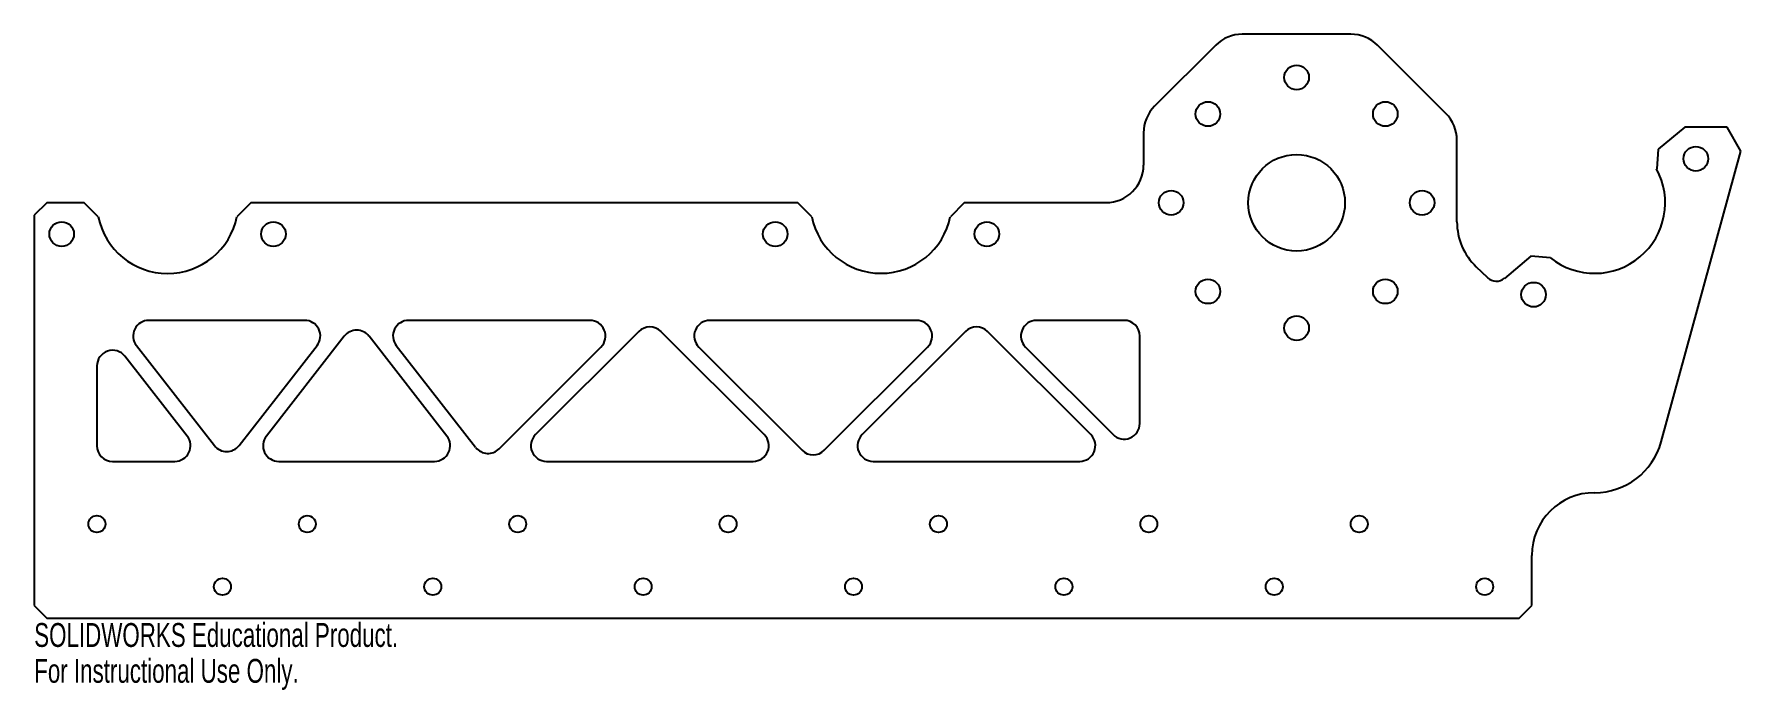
# Model space of a CAD drawing. Header units: inches. Extents: x -12.4 to 1.2, y -1.1 to 4.2.
import ezdxf

# ---------------------------------------------------------------- set-up
doc = ezdxf.new("R2010")
doc.units = ezdxf.units.IN
doc.header["$MEASUREMENT"] = 0
doc.styles.add('SLDTEXTSTYLE0', font='TXT', dxfattribs={"width": 0.7})

msp = doc.modelspace()

# ---------------------------------------------------------------- linework, layer by layer
at = {"color": 7, "linetype": 'Continuous', "lineweight": 25}
for p, q in [((-1.942, 4.159), (-2.808, 4.159)), ((-3.02, 4.071), (-3.507, 3.583)), ((-1.185, 3.525), (-1.73, 4.071)), ((0.719, 3.417), (0.508, 3.24)), ((1.056, 3.417), (0.719, 3.417)), ((1.166, 3.224), (1.056, 3.417)), ((-3.595, 3.371), (-3.595, 3.114)), ((-1.097, 2.662), (-1.097, 3.313)), ((0.508, 3.24), (0.495, 3.084)), ((0.53, 0.905), (1.166, 3.224)), ((-12.338, 2.813), (-12.438, 2.713)), ((-12.039, 2.813), (-12.338, 2.813)), ((-11.927, 2.702), (-12.039, 2.813)), ((-10.711, 2.813), (-10.823, 2.702)), ((-6.351, 2.813), (-10.711, 2.813)), ((-6.24, 2.702), (-6.351, 2.813)), ((-5.024, 2.813), (-5.135, 2.702)), ((-3.895, 2.813), (-5.024, 2.813)), ((-12.438, 2.713), (-12.438, -0.4)), ((-0.508, 2.387), (-0.719, 2.21)), ((-0.352, 2.373), (-0.508, 2.387)), ((-0.852, 2.215), (-0.943, 2.301)), ((-10.282, 1.875), (-11.524, 1.875)), ((-8.009, 1.875), (-9.453, 1.875)), ((-7.619, 1.787), (-8.442, 0.963)), ((-6.619, 0.963), (-7.442, 1.787)), ((-5.405, 1.875), (-7.052, 1.875)), ((-5.015, 1.787), (-5.838, 0.963)), ((-4.015, 0.963), (-4.838, 1.787)), ((-3.75, 1.875), (-4.448, 1.875)), ((-11.623, 1.673), (-11.002, 0.876)), ((-10.804, 0.876), (-10.183, 1.673)), ((-9.966, 1.749), (-10.587, 0.952)), ((-9.148, 0.952), (-9.769, 1.749)), ((-9.552, 1.673), (-8.919, 0.862)), ((-8.732, 0.85), (-7.92, 1.662)), ((-7.14, 1.662), (-6.317, 0.838)), ((-6.14, 0.838), (-5.317, 1.662)), ((-4.537, 1.662), (-3.838, 0.963)), ((-3.625, 1.052), (-3.625, 1.75)), ((-11.938, 1.511), (-11.938, 0.875)), ((-11.219, 0.952), (-11.715, 1.588)), ((-11.813, 0.75), (-11.317, 0.75)), ((-10.489, 0.75), (-9.247, 0.75)), ((-8.354, 0.75), (-6.707, 0.75)), ((-5.75, 0.75), (-4.104, 0.75)), ((-0.5, -0.4), (-0.5, 0)), ((-12.438, -0.4), (-12.338, -0.5)), ((-0.6, -0.5), (-0.5, -0.4)), ((-12.338, -0.5), (-0.6, -0.5))]:
    msp.add_line(p, q, dxfattribs=at)
for centre, radius in [((-2.375, 3.813), 0.098), ((-3.082, 3.521), 0.098), ((-1.668, 3.521), 0.098), ((-2.375, 2.813), 0.385), ((0.807, 3.164), 0.098), ((-3.375, 2.813), 0.098), ((-1.375, 2.813), 0.098), ((-12.219, 2.563), 0.098), ((-10.531, 2.563), 0.098), ((-6.531, 2.563), 0.098), ((-4.844, 2.563), 0.098), ((-3.082, 2.106), 0.098), ((-1.668, 2.106), 0.098), ((-0.486, 2.08), 0.098), ((-2.375, 1.813), 0.098), ((-11.938, 0.25), 0.0675), ((-10.261, 0.25), 0.0675), ((-8.584, 0.25), 0.0675), ((-6.907, 0.25), 0.0675), ((-5.23, 0.25), 0.0675), ((-3.553, 0.25), 0.0675), ((-1.876, 0.25), 0.0675), ((-10.938, -0.25), 0.0675), ((-9.261, -0.25), 0.0675), ((-7.584, -0.25), 0.0675), ((-5.907, -0.25), 0.0675), ((-4.23, -0.25), 0.0675), ((-2.553, -0.25), 0.0675), ((-0.876, -0.25), 0.0675)]:
    msp.add_circle(centre, radius, dxfattribs=at)
for centre, radius, start, end in [((-2.808, 3.858), 0.3, 90, 135), ((-1.942, 3.858), 0.3, 45, 90), ((-3.295, 3.371), 0.3, 135, 180), ((-1.397, 3.313), 0.3, 0, 45), ((-3.895, 3.114), 0.3, 270, 0), ((0, 2.813), 0.563, 231.3659, 28.6341), ((-11.375, 2.813), 0.564, 191.3659, 348.6341), ((-5.688, 2.813), 0.563, 191.3659, 348.6341), ((-0.597, 2.662), 0.5, 180, 226.2037), ((-0.783, 2.287), 0.1, 226.2037, 310), ((-11.524, 1.75), 0.125, 90, 217.9375), ((-10.282, 1.75), 0.125, 322.0625, 90), ((-9.868, 1.672), 0.125, 37.9375, 142.0625), ((-9.453, 1.75), 0.125, 90, 217.9375), ((-8.009, 1.75), 0.125, 315, 90), ((-7.53, 1.698), 0.125, 45, 135), ((-7.052, 1.75), 0.125, 90, 225), ((-5.405, 1.75), 0.125, 315, 90), ((-4.927, 1.698), 0.125, 45, 135), ((-4.448, 1.75), 0.125, 90, 225), ((-3.75, 1.75), 0.125, 0, 90), ((-11.813, 1.511), 0.125, 37.9375, 180), ((-8.354, 0.875), 0.125, 135, 270), ((-6.707, 0.875), 0.125, 270, 45), ((-5.75, 0.875), 0.125, 135, 270), ((-4.104, 0.875), 0.125, 270, 45), ((-3.75, 1.052), 0.125, 225, 0), ((-11.813, 0.875), 0.125, 180, 270), ((-11.317, 0.875), 0.125, 270, 37.9375), ((-10.903, 0.953), 0.125, 217.9375, 322.0625), ((-10.489, 0.875), 0.125, 142.0625, 270), ((-9.247, 0.875), 0.125, 270, 37.9375), ((-8.82, 0.938), 0.125, 217.9375, 315), ((-6.229, 0.927), 0.125, 225, 315), ((0, 1.05), 0.55, 270, 344.6723), ((0, 0), 0.5, 90, 180)]:
    msp.add_arc(centre, radius, start, end, dxfattribs=at)

# ---------------------------------------------------------------- texts
at = {"color": 7, "linetype": 'Continuous', "char_height": 0.1903, "attachment_point": 1, "style": 'SLDTEXTSTYLE0'}
for s, insert in [('SOLIDWORKS Educational Product.', (-12.438, -0.54)), ('For Instructional Use Only.', (-12.438, -0.826))]:
    msp.add_mtext(s, dxfattribs=dict(at, insert=insert))

doc.saveas('drawing.dxf')
